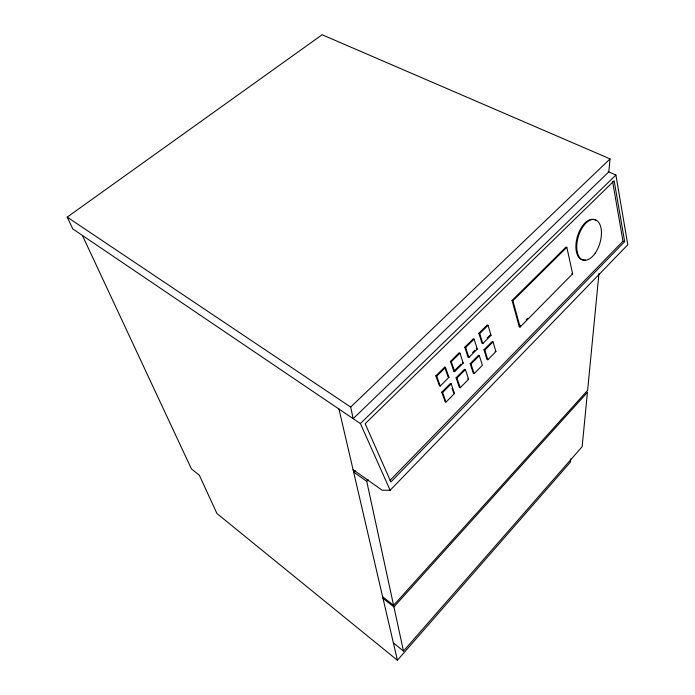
<?xml version="1.0" encoding="UTF-8"?>
<svg xmlns="http://www.w3.org/2000/svg" width="695" height="695" viewBox="0 0 695 695"><rect width="100%" height="100%" fill="white"/><g stroke="black" fill="none" stroke-linecap="round" stroke-linejoin="round"><path stroke-width="1.04" d="M570.673 458.865L570.413 462.114L397.41 660.25L216.962 513.553L199.335 475.224L191.438 468.943L82.401 235.431M598.96 273.352L587.622 390.355L393.579 605.319L382.65 596.797M610.054 158.903L608.794 171.9L353.182 418.668L350.671 407.07L67.207 217.118L322.124 34.75L610.054 158.903L350.671 407.07M403.482 651.05L582.158 446.659L587.431 392.293L393.926 606.909L403.482 651.05L393.379 642.927M353.051 469.585L382.076 490.201L390.138 490.253L627.793 244.762L615.892 175.018L608.212 171.648M390.051 480.349L622.981 241.208L612.599 181.508M624.657 241.617L390.894 481.974L365.17 423.715L614.154 180.787L624.657 241.617L622.981 241.208M393.579 605.319L366.743 481.348L368.272 479.802M519.269 326.772L512.041 300.457L565.965 247.107L566.833 247.333L572.645 273.839L520.112 327.058L519.269 326.772L520.79 325.225M526.124 319.83L527.644 318.293M446.016 402.118L454.565 393.466L451.211 383.857L450.377 383.51L441.733 392.189L445.191 401.762L446.016 402.118L442.576 392.536L441.733 392.189M460.212 387.74L468.604 379.244L465.407 369.601L464.564 369.271L456.085 377.785L459.378 387.402L460.212 387.74L456.919 378.123L456.085 377.785M474.146 373.623L482.391 365.275L479.333 355.614L478.49 355.293L470.159 363.65L473.312 373.293L474.146 373.623L471.001 363.971L470.159 363.65M487.829 359.767L495.917 351.566L493.007 341.879L492.156 341.575L483.989 349.776L486.986 359.445L487.829 359.767L484.832 350.089L483.989 349.776M442.576 392.536L451.211 383.857M456.919 378.123L465.407 369.601M471.001 363.971L479.333 355.614M484.832 350.089L493.007 341.879M453.852 371.286L450.456 361.391L459.091 352.843L459.942 353.173L463.235 363.085L454.695 371.616L453.852 371.286L460.967 364.18M472.609 352.565L474.894 350.28M487.195 338.005L490.184 335.025L491.035 335.32L482.799 343.547L481.956 343.234L478.864 333.287L487.178 325.06L488.038 325.356L491.035 335.32M355.145 470.463L353.607 471.992L366.743 481.348M440.239 386.055L448.944 377.359L445.495 367.473L444.644 367.142L435.852 375.847L439.405 385.708L440.239 386.055L436.695 376.186L435.852 375.847M468.882 357.447L477.265 349.072L474.12 339.134L473.269 338.821L464.799 347.205L468.03 357.126L468.882 357.447L465.641 347.526L464.799 347.205M436.695 376.186L445.495 367.473M454.695 371.616L451.307 361.721L459.942 353.173M465.641 347.526L474.12 339.134M482.799 343.547L479.715 333.591L488.038 325.356M520.112 327.058L512.901 300.727L566.833 247.333M390.138 490.253L360.384 423.542L615.892 175.018M576.398 251.772L577.258 251.998M571.794 273.595L572.645 273.839M512.041 300.457L512.901 300.727M478.864 333.287L479.715 333.591M495.075 351.262L495.917 351.566M476.414 348.76L477.265 349.072M462.392 362.755L463.235 363.085M450.456 361.391L451.307 361.721M467.77 378.905L468.604 379.244M448.944 377.359L448.101 377.02L444.644 367.142M360.384 423.542L72.81 228.942L67.207 217.118M383.014 598.395L393.926 606.909M452.054 388.314L453.731 393.109M338.969 409.051L397.41 660.25M585.355 259.965A21.032 11.276 -73.5 0 1 577.224 237.186A21.032 11.276 -73.5 0 1 596.206 220.524M595.224 253.102A21.05 11.268 -73.5 0 0 595.311 219.776A21.05 11.268 -73.5 0 0 576.754 246.777A21.05 11.268 -73.5 0 0 595.224 253.102"/></g></svg>
